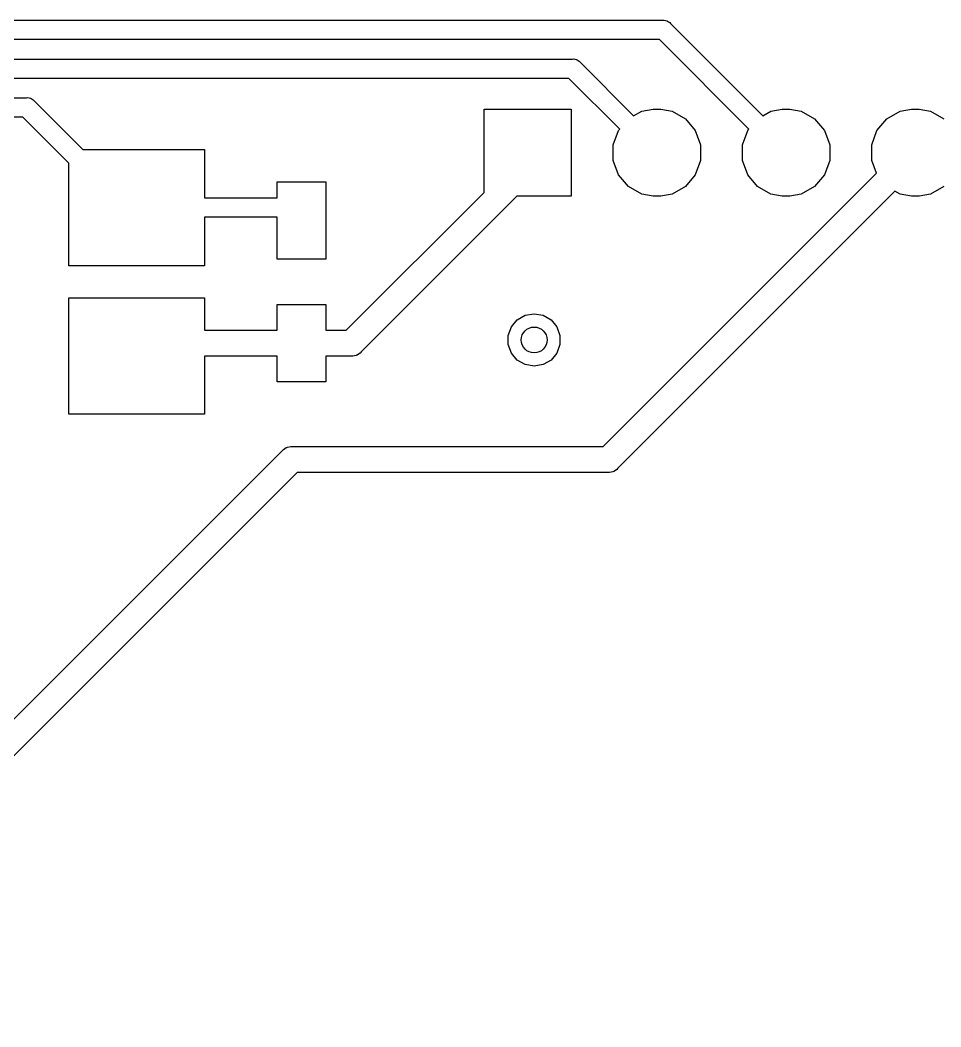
# Model space of a CAD drawing. Extents: x 98.2 to 159.2, y -134.3 to -90.4.
# Drawn here: x 119.64 to 133.9, y -106.03 to -90.45 of the extents above; entities that cross this region are included whole.
import ezdxf

# ---------------------------------------------------------------- set-up
doc = ezdxf.new("R2010")
doc.units = 0
doc.header["$MEASUREMENT"] = 0
doc.layers.add('BLACK', color=7, linetype='CONTINUOUS')

msp = doc.modelspace()

# ---------------------------------------------------------------- linework, layer by layer
at = {"layer": 'BLACK', "linetype": 'CONTINUOUS'}
for p, q in [((108.657, -90.45), (129.593, -90.45)), ((129.593, -90.45), (129.613, -90.4482)), ((129.613, -90.4482), (129.632, -90.4534)), ((129.632, -90.4534), (129.652, -90.4569)), ((129.652, -90.4569), (129.658, -90.4602)), ((129.658, -90.4602), (129.664, -90.4619)), ((129.664, -90.4619), (129.681, -90.4733)), ((129.681, -90.4733), (129.698, -90.4833)), ((129.698, -90.4833), (129.711, -90.4985)), ((129.711, -90.4985), (131.14, -91.9282)), ((129.538, -90.75), (108.712, -90.75)), ((130.924, -92.1362), (129.538, -90.75)), ((109.807, -91.05), (128.193, -91.05)), ((128.193, -91.05), (128.213, -91.0483)), ((128.213, -91.0483), (128.232, -91.0534)), ((128.232, -91.0534), (128.252, -91.0569)), ((128.252, -91.0569), (128.258, -91.0602)), ((128.258, -91.0602), (128.264, -91.0619)), ((128.264, -91.0619), (128.281, -91.0734)), ((128.281, -91.0734), (128.298, -91.0833)), ((128.298, -91.0833), (128.311, -91.0986)), ((128.311, -91.0986), (129.14, -91.9282)), ((128.138, -91.35), (109.862, -91.35)), ((128.924, -92.1362), (128.138, -91.35)), ((114.507, -91.65), (119.743, -91.65)), ((119.743, -91.65), (119.763, -91.6483)), ((119.763, -91.6483), (119.782, -91.6534)), ((119.782, -91.6534), (119.802, -91.6569)), ((119.802, -91.6569), (119.808, -91.6602)), ((119.808, -91.6602), (119.814, -91.662)), ((119.814, -91.662), (119.831, -91.6734)), ((119.831, -91.6734), (119.848, -91.6833)), ((119.848, -91.6833), (119.861, -91.6986)), ((119.861, -91.6986), (120.612, -92.45)), ((119.688, -91.95), (114.562, -91.95)), ((120.4, -92.6621), (119.688, -91.95)), ((126.825, -93.1172), (126.825, -91.825)), ((126.825, -91.825), (128.175, -91.825)), ((128.175, -91.825), (128.175, -93.175)), ((129.14, -91.9282), (129.266, -91.8559)), ((129.266, -91.8559), (129.441, -91.825)), ((129.441, -91.825), (129.559, -91.825)), ((129.559, -91.825), (129.734, -91.8559)), ((129.734, -91.8559), (129.941, -91.9749)), ((131.14, -91.9282), (131.266, -91.8559)), ((131.266, -91.8559), (131.441, -91.825)), ((131.441, -91.825), (131.559, -91.825)), ((131.559, -91.825), (131.734, -91.8559)), ((131.734, -91.8559), (131.941, -91.9749)), ((133.059, -91.9749), (133.266, -91.8559)), ((133.266, -91.8559), (133.441, -91.825)), ((133.441, -91.825), (133.559, -91.825)), ((133.559, -91.825), (133.734, -91.8559)), ((133.734, -91.8559), (133.941, -91.9749)), ((129.941, -91.9749), (130.094, -92.1573)), ((131.941, -91.9749), (132.094, -92.1573)), ((132.906, -92.1573), (133.059, -91.9749)), ((128.825, -92.381), (128.906, -92.1573)), ((128.906, -92.1573), (128.924, -92.1362)), ((130.094, -92.1573), (130.175, -92.381)), ((130.825, -92.381), (130.906, -92.1573)), ((130.906, -92.1573), (130.924, -92.1362)), ((132.094, -92.1573), (132.175, -92.381)), ((132.825, -92.381), (132.906, -92.1573)), ((128.825, -92.619), (128.825, -92.381)), ((130.175, -92.381), (130.175, -92.619)), ((130.825, -92.619), (130.825, -92.381)), ((132.175, -92.381), (132.175, -92.619)), ((132.825, -92.619), (132.825, -92.381)), ((120.612, -92.45), (122.5, -92.45)), ((122.5, -92.45), (122.5, -93.2)), ((120.4, -94.25), (120.4, -92.6621)), ((128.906, -92.8427), (128.825, -92.619)), ((130.175, -92.619), (130.094, -92.8427)), ((130.906, -92.8427), (130.825, -92.619)), ((132.175, -92.619), (132.094, -92.8427)), ((132.898, -92.8193), (132.825, -92.619)), ((128.667, -97.05), (132.898, -92.8193)), ((129.059, -93.0251), (128.906, -92.8427)), ((130.094, -92.8427), (129.941, -93.0251)), ((131.059, -93.0251), (130.906, -92.8427)), ((132.094, -92.8427), (131.941, -93.0251)), ((123.625, -93.2), (123.625, -92.95)), ((123.625, -92.95), (124.375, -92.95)), ((124.375, -92.95), (124.375, -94.15)), ((129.266, -93.1441), (129.059, -93.0251)), ((129.941, -93.0251), (129.734, -93.1441)), ((131.266, -93.1441), (131.059, -93.0251)), ((131.941, -93.0251), (131.734, -93.1441)), ((133.941, -93.0251), (133.734, -93.1441)), ((122.5, -93.2), (123.625, -93.2)), ((124.692, -95.25), (126.825, -93.1172)), ((127.333, -93.175), (124.923, -95.5852)), ((128.175, -93.175), (127.333, -93.175)), ((133.185, -93.0977), (128.898, -97.3852)), ((129.441, -93.175), (129.266, -93.1441)), ((129.559, -93.175), (129.441, -93.175)), ((129.734, -93.1441), (129.559, -93.175)), ((131.441, -93.175), (131.266, -93.1441)), ((131.559, -93.175), (131.441, -93.175)), ((131.734, -93.1441), (131.559, -93.175)), ((133.266, -93.1441), (133.185, -93.0977)), ((133.441, -93.175), (133.266, -93.1441)), ((133.559, -93.175), (133.441, -93.175)), ((133.734, -93.1441), (133.559, -93.175)), ((123.625, -93.5), (122.5, -93.5)), ((122.5, -93.5), (122.5, -94.25)), ((123.625, -94.15), (123.625, -93.5)), ((122.5, -94.25), (120.4, -94.25)), ((124.375, -94.15), (123.625, -94.15)), ((120.4, -96.55), (120.4, -94.75)), ((120.4, -94.75), (122.5, -94.75)), ((122.5, -94.75), (122.5, -95.25)), ((123.625, -95.25), (123.625, -94.85)), ((123.625, -94.85), (124.375, -94.85)), ((124.375, -94.85), (124.375, -95.25)), ((127.339, -95.0889), (127.461, -95.0183)), ((127.461, -95.0183), (127.6, -94.9938)), ((127.6, -94.9938), (127.739, -95.0183)), ((127.739, -95.0183), (127.861, -95.0889)), ((127.2, -95.3295), (127.248, -95.1969)), ((127.248, -95.1969), (127.339, -95.0889)), ((127.861, -95.0889), (127.952, -95.1969)), ((127.952, -95.1969), (128, -95.3295)), ((122.5, -95.25), (123.625, -95.25)), ((124.375, -95.25), (124.692, -95.25)), ((127.2, -95.4705), (127.2, -95.3295)), ((128, -95.3295), (128, -95.4705)), ((127.248, -95.6031), (127.2, -95.4705)), ((128, -95.4705), (127.952, -95.6031)), ((123.625, -95.65), (122.5, -95.65)), ((122.5, -95.65), (122.5, -96.55)), ((123.625, -96.05), (123.625, -95.65)), ((124.766, -95.65), (124.375, -95.65)), ((124.375, -95.65), (124.375, -96.05)), ((124.793, -95.6523), (124.766, -95.65)), ((124.818, -95.6454), (124.793, -95.6523)), ((124.844, -95.6408), (124.818, -95.6454)), ((124.852, -95.6364), (124.844, -95.6408)), ((124.861, -95.6341), (124.852, -95.6364)), ((124.883, -95.6188), (124.861, -95.6341)), ((124.906, -95.6056), (124.883, -95.6188)), ((124.923, -95.5852), (124.906, -95.6056)), ((127.339, -95.7111), (127.248, -95.6031)), ((127.952, -95.6031), (127.861, -95.7111)), ((127.461, -95.7817), (127.339, -95.7111)), ((127.6, -95.8062), (127.461, -95.7817)), ((127.739, -95.7817), (127.6, -95.8062)), ((127.861, -95.7111), (127.739, -95.7817)), ((124.375, -96.05), (123.625, -96.05)), ((122.5, -96.55), (120.4, -96.55)), ((123.702, -97.1148), (123.719, -97.0944)), ((123.719, -97.0944), (123.742, -97.0812)), ((123.742, -97.0812), (123.764, -97.0659)), ((123.764, -97.0659), (123.773, -97.0636)), ((123.773, -97.0636), (123.781, -97.0592)), ((123.781, -97.0592), (123.807, -97.0546)), ((123.807, -97.0546), (123.832, -97.0477)), ((123.832, -97.0477), (123.859, -97.05)), ((123.859, -97.05), (128.667, -97.05)), ((115.117, -105.7), (123.702, -97.1148)), ((128.881, -97.4056), (128.858, -97.4188)), ((128.898, -97.3852), (128.881, -97.4056)), ((123.933, -97.45), (115.348, -106.035)), ((128.741, -97.45), (123.933, -97.45)), ((128.768, -97.4523), (128.741, -97.45)), ((128.793, -97.4454), (128.768, -97.4523)), ((128.819, -97.4408), (128.793, -97.4454)), ((128.827, -97.4364), (128.819, -97.4408)), ((128.836, -97.4341), (128.827, -97.4364)), ((128.858, -97.4188), (128.836, -97.4341))]:
    msp.add_line(p, q, dxfattribs=at)
at = {"layer": 'BLACK'}
msp.add_circle((127.6, -95.4), 0.2, dxfattribs=at)

doc.saveas('drawing.dxf')
